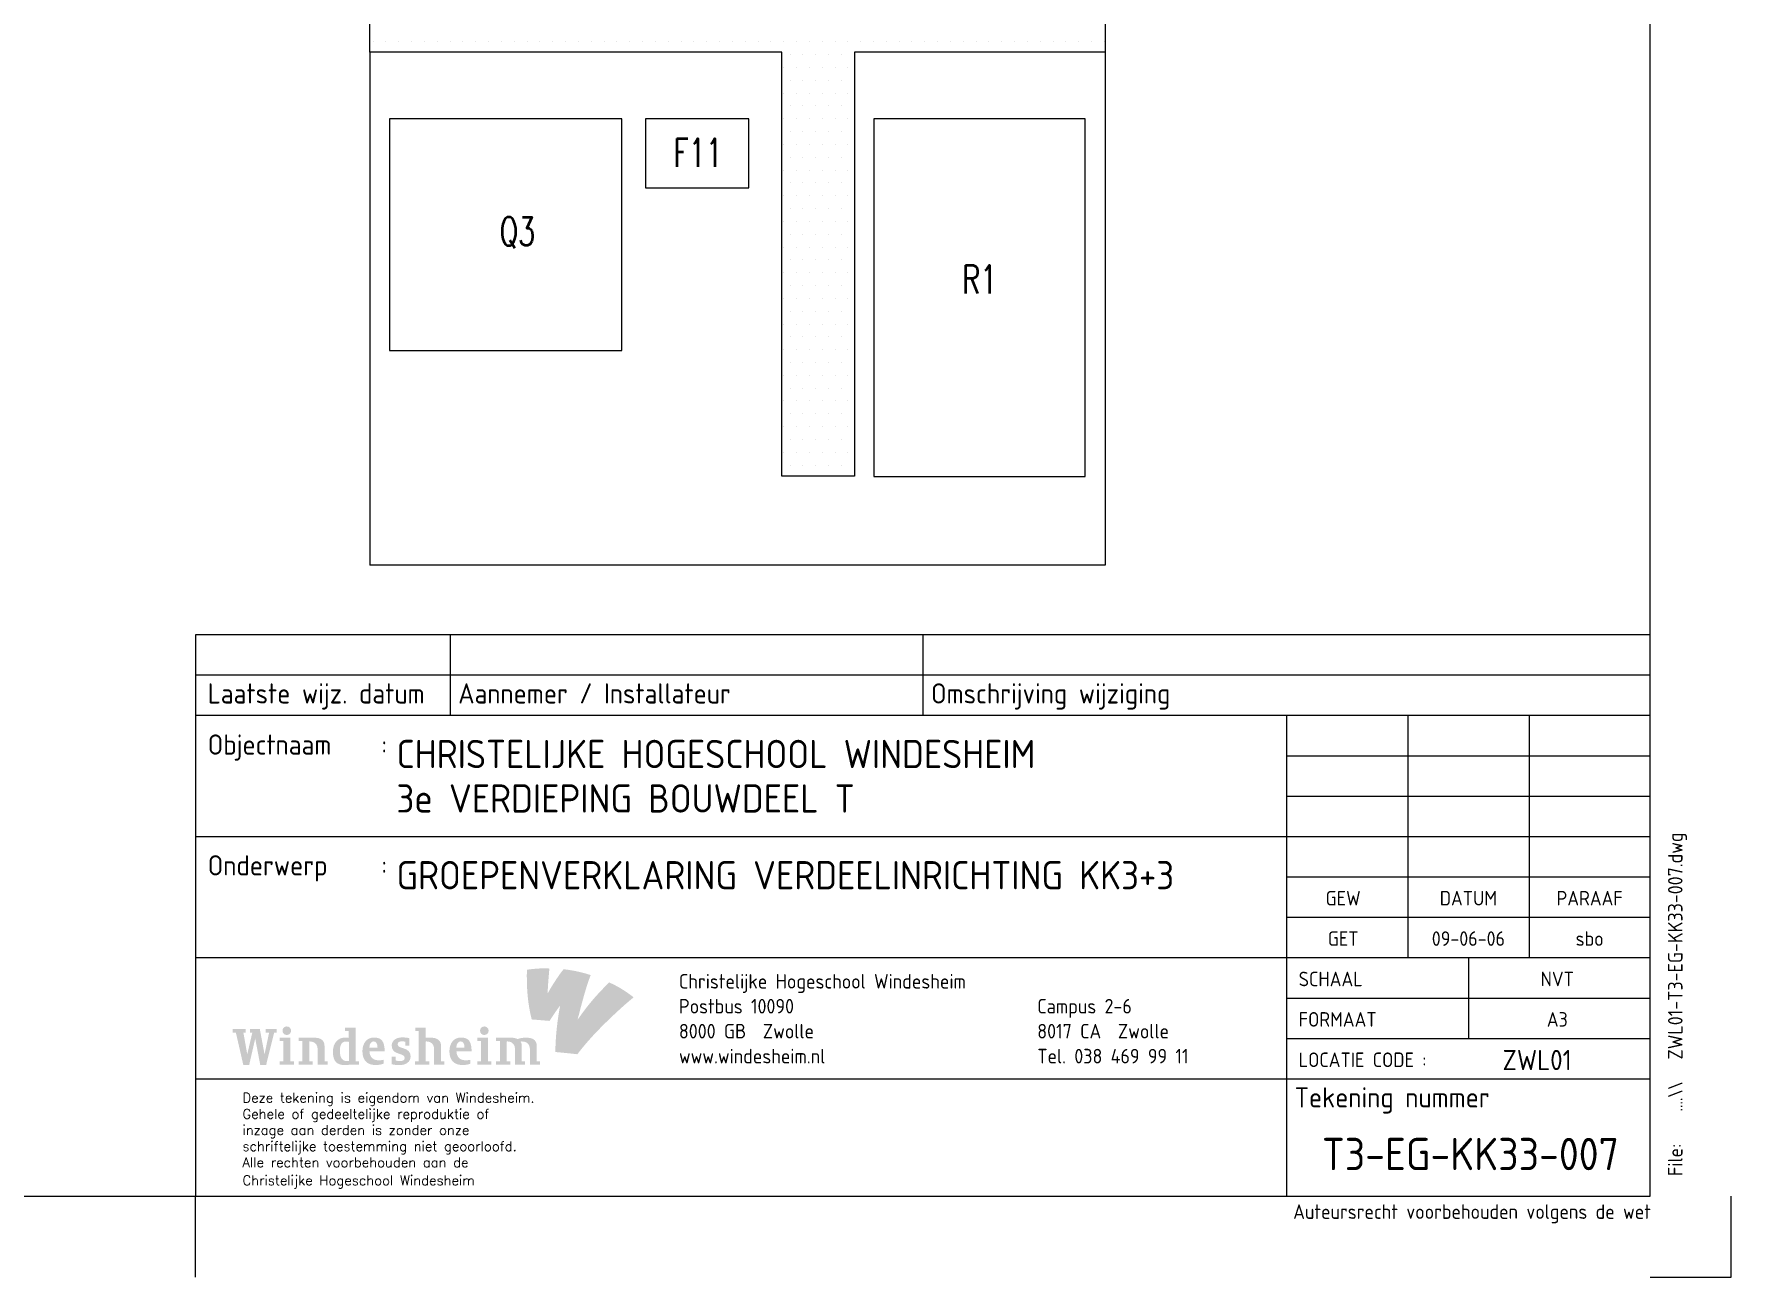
# Model space of a CAD drawing. Header units: millimetres. Extents: x 0 to 420, y 0 to 297.
# Drawn here: x 210 to 420, y 0 to 153.9 of the extents above; entities that cross this region are included whole.
import ezdxf
from ezdxf.enums import TextEntityAlignment as Align

# ---------------------------------------------------------------- set-up
doc = ezdxf.new("R2010")
doc.units = ezdxf.units.MM
doc.layers.get('0').update_dxf_attribs({"linetype": 'CONTINUOUS'})
for name, color, linetype in [('00att018', 1, 'CONTINUOUS'), ('00att025', 2, 'CONTINUOUS'), ('00att035', 3, 'CONTINUOUS'), ('00att050', 4, 'CONTINUOUS'), ('00kad018', 1, 'CONTINUOUS'), ('00kad025', 2, 'CONTINUOUS'), ('00kad070', 5, 'CONTINUOUS'), ('BL$2----_KADER', 7, 'CONTINUOUS'), ('BL$4----_STEMPEL', 7, 'CONTINUOUS'), ('D25', 1, 'CONTINUOUS'), ('D35', 2, 'CONTINUOUS'), ('LAAG_1', 160, 'CONTINUOUS'), ('TEKST-D35', 2, 'CONTINUOUS')]:
    doc.layers.add(name, color=color, linetype=linetype)
doc.styles.add('EDU', font='ROMANS.SHX', dxfattribs={"height": 2.5})
doc.styles.add('ISO', font='isocp.shx')
doc.styles.add('ROMANS', font='romans', dxfattribs={"height": 2})

# ---------------------------------------------------------------- blocks, each defined once
blk = doc.blocks.new('a3-windesheim-hor')
at = {"layer": '00kad018', "color": 1}
for p, q in [((230, 0), (230, 10)), ((420, 0), (420, 10)), ((410, 0), (420, 0))]:
    blk.add_line(p, q, dxfattribs=at)
at = {"layer": '00kad070', "color": 5}
for p, q in [((410, 10), (410, 287)), ((20, 10), (410, 10))]:
    blk.add_line(p, q, dxfattribs=at)
at = {"layer": '00att018', "color": 1, "style": 'ISO'}
blk.add_text('Auteursrecht voorbehouden volgens de wet', height=1.8, dxfattribs=at).set_placement((410.08, 7.2), align=Align.RIGHT)
blk = doc.blocks.new('AI9-BLK4')
at = {"layer": 'LAAG_1'}
h = blk.add_hatch(color=40, dxfattribs=at)
edge = h.paths.add_edge_path()
edge.add_spline(control_points=[(7.13, 7.18), (4.76, 4.71), (2.6, 2.64), (-0.67, -2.09), (0, 0.48), (1.33, 5.88), (2.58, 8.98), (0.66, 9.66), (-2.22, 10.26), (-4.13, 10.42), (-5.47, 8.84), (-7.52, 5.49), (-8.07, 4.43), (-8, 6.89), (-7.74, 9.27), (-7.64, 10.61), (-9.57, 10.7), (-11, 10.61), (-13.21, 10.31), (-13.29, 6), (-13.05, 2.03), (-12.01, -2), (-10.76, -2.09), (-7.6, -2.36), (-7.6, -2.36), (-7.12, -1.66), (-6.13, -0.03), (-4.98, 1.41), (-5.44, -0.9), (-5.87, -4.06), (-6.06, -7.16), (-6.12, -8.14), (-6.15, -9.12), (-6.16, -10.06), (-4.67, -10.18), (-0.96, -10.58), (-0.72, -10.61), (-0.72, -10.61), (-0.71, -10.6), (-0.71, -10.6), (-0.7, -10.59), (-0.7, -10.58), (-0.69, -10.58), (0.69, -8.77), (2.26, -6.96), (3.63, -5.5), (4.7, -4.37), (5.74, -3.33), (6.72, -2.37), (9.27, 0.11), (11.5, 2.08), (13.21, 3.49), (11.03, 5.13), (9.48, 6.13), (7.13, 7.18)], knot_values=[0, 0, 0, 0, 1, 1, 1, 2, 2, 2, 3, 3, 3, 4, 4, 4, 5, 5, 5, 6, 6, 6, 7, 7, 7, 8, 8, 8, 9, 9, 9, 10, 10, 10, 11, 11, 11, 12, 12, 12, 13, 13, 13, 14, 14, 14, 15, 15, 15, 16, 16, 16, 17, 17, 17, 18, 18, 18, 18], degree=3, periodic=0)
h = blk.add_hatch(color=154, dxfattribs=at)
edge = h.paths.add_edge_path()
edge.add_spline(control_points=[(-0.71, -10.6), (-0.71, -10.6), (-0.71, -10.6), (-0.71, -10.6), (-0.74, -10.63), (-0.72, -10.62), (-0.71, -10.6)], knot_values=[0, 0, 0, 0, 1, 1, 1, 2, 2, 2, 2], degree=3, periodic=0)
h = blk.add_hatch(color=154, dxfattribs=at)
edge = h.paths.add_edge_path()
edge.add_spline(control_points=[(-0.71, -10.6), (-0.71, -10.6), (-0.7, -10.6), (-0.7, -10.6), (-0.67, -10.57), (-0.69, -10.59), (-0.71, -10.6)], knot_values=[0, 0, 0, 0, 1, 1, 1, 2, 2, 2, 2], degree=3, periodic=0)
blk = doc.blocks.new('AI9-BLK3')
at = {"layer": 'LAAG_1'}
h = blk.add_hatch(color=154, dxfattribs=at)
edge = h.paths.add_edge_path()
edge.add_spline(control_points=[(-26.42, -4.7), (-26.42, -4.7), (-26.42, -3.87), (-26.42, -3.87), (-26.42, -3.87), (-25.47, -3.87), (-25.47, -3.87), (-25.47, -3.87), (-25.47, 1.17), (-25.47, 1.17), (-25.47, 1.17), (-26.42, 1.17), (-26.42, 1.17), (-26.42, 1.17), (-26.42, 1.99), (-26.42, 1.99), (-26.42, 1.99), (-23.75, 1.99), (-23.75, 1.99), (-23.75, 1.99), (-23.75, -3.87), (-23.75, -3.87), (-23.75, -3.87), (-22.88, -3.87), (-22.88, -3.87), (-22.88, -3.87), (-22.88, -4.7), (-22.88, -4.7), (-22.88, -4.7), (-26.42, -4.7), (-26.42, -4.7)], knot_values=[0, 0, 0, 0, 1, 1, 1, 2, 2, 2, 3, 3, 3, 4, 4, 4, 5, 5, 5, 6, 6, 6, 7, 7, 7, 8, 8, 8, 9, 9, 9, 10, 10, 10, 10], degree=3, periodic=0)
edge = h.paths.add_edge_path()
edge.add_spline(control_points=[(-24.66, 2.67), (-25.25, 2.67), (-25.71, 3.15), (-25.71, 3.74), (-25.71, 4.33), (-25.25, 4.79), (-24.66, 4.79), (-24.07, 4.79), (-23.58, 4.33), (-23.58, 3.74), (-23.58, 3.15), (-24.07, 2.67), (-24.66, 2.67)], knot_values=[0, 0, 0, 0, 1, 1, 1, 2, 2, 2, 3, 3, 3, 4, 4, 4, 4], degree=3, periodic=0)
h = blk.add_hatch(color=154, dxfattribs=at)
edge = h.paths.add_edge_path(flags=16)
edge.add_spline(control_points=[(-6.76, -4.7), (-6.76, -4.7), (-6.76, -3.87), (-6.76, -3.87), (-6.76, -3.87), (-7.62, -3.87), (-7.62, -3.87), (-7.62, -3.87), (-7.62, 4.46), (-7.62, 4.46), (-7.62, 4.46), (-10.2, 4.46), (-10.2, 4.46), (-10.2, 4.46), (-10.2, 3.64), (-10.2, 3.64), (-10.2, 3.64), (-9.32, 3.64), (-9.32, 3.64), (-9.32, 3.64), (-9.32, 1.95), (-9.32, 1.95), (-9.59, 2), (-9.79, 2.04), (-10.19, 2.04), (-11.95, 2.04), (-13.23, 0.68), (-13.23, -1.45), (-13.23, -3.83), (-12.29, -4.77), (-10.28, -4.77), (-9.86, -4.77), (-9.32, -4.7), (-9.12, -4.7), (-9.12, -4.7), (-6.76, -4.7), (-6.76, -4.7)], knot_values=[0, 0, 0, 0, 1, 1, 1, 2, 2, 2, 3, 3, 3, 4, 4, 4, 5, 5, 5, 6, 6, 6, 7, 7, 7, 8, 8, 8, 9, 9, 9, 10, 10, 10, 11, 11, 11, 12, 12, 12, 12], degree=3, periodic=0)
edge = h.paths.add_edge_path()
edge.add_spline(control_points=[(-9.28, -3.73), (-9.49, -3.76), (-9.62, -3.78), (-9.79, -3.78), (-10.77, -3.78), (-11.52, -3.12), (-11.52, -1.21), (-11.52, 0.4), (-10.88, 1.06), (-10, 1.06), (-9.71, 1.06), (-9.48, 1.02), (-9.28, 0.97), (-9.28, 0.97), (-9.28, -3.73), (-9.28, -3.73)], knot_values=[0, 0, 0, 0, 1, 1, 1, 2, 2, 2, 3, 3, 3, 4, 4, 4, 5, 5, 5, 5], degree=3, periodic=0)
h = blk.add_hatch(color=154, dxfattribs=at)
edge = h.paths.add_edge_path()
edge.add_spline(control_points=[(11.81, -4.7), (11.81, -4.7), (11.81, -1.02), (11.81, -1.02), (11.81, -0.32), (11.67, 0.19), (11.34, 0.52), (10.95, 0.91), (10.48, 1.07), (9.97, 1.07), (9.88, 1.07), (9.79, 1.06), (9.75, 1.06), (9.75, 1.06), (9.75, -3.87), (9.75, -3.87), (9.75, -3.87), (10.59, -3.87), (10.59, -3.87), (10.59, -3.87), (10.59, -4.7), (10.59, -4.7), (10.59, -4.7), (7.11, -4.7), (7.11, -4.7), (7.11, -4.7), (7.11, -3.87), (7.11, -3.87), (7.11, -3.87), (8.03, -3.87), (8.03, -3.87), (8.03, -3.87), (8.03, 3.64), (8.03, 3.64), (8.03, 3.64), (7.16, 3.64), (7.16, 3.64), (7.16, 3.64), (7.16, 4.46), (7.16, 4.46), (7.16, 4.46), (9.75, 4.46), (9.75, 4.46), (9.75, 4.46), (9.75, 1.99), (9.75, 1.99), (9.93, 2), (10.23, 2.03), (10.54, 2.03), (11.88, 2.03), (12.52, 1.84), (12.96, 1.4), (13.39, 0.97), (13.53, 0.51), (13.53, -0.15), (13.53, -0.15), (13.53, -3.87), (13.53, -3.87), (13.53, -3.87), (14.34, -3.87), (14.34, -3.87), (14.34, -3.87), (14.34, -4.7), (14.34, -4.7), (14.34, -4.7), (11.81, -4.7), (11.81, -4.7)], knot_values=[0, 0, 0, 0, 1, 1, 1, 2, 2, 2, 3, 3, 3, 4, 4, 4, 5, 5, 5, 6, 6, 6, 7, 7, 7, 8, 8, 8, 9, 9, 9, 10, 10, 10, 11, 11, 11, 12, 12, 12, 13, 13, 13, 14, 14, 14, 15, 15, 15, 16, 16, 16, 17, 17, 17, 18, 18, 18, 19, 19, 19, 20, 20, 20, 21, 21, 21, 22, 22, 22, 22], degree=3, periodic=0)
h = blk.add_hatch(color=154, dxfattribs=at)
edge = h.paths.add_edge_path()
edge.add_spline(control_points=[(22.47, -4.7), (22.47, -4.7), (22.47, -3.87), (22.47, -3.87), (22.47, -3.87), (23.42, -3.87), (23.42, -3.87), (23.42, -3.87), (23.42, 1.17), (23.42, 1.17), (23.42, 1.17), (22.47, 1.17), (22.47, 1.17), (22.47, 1.17), (22.47, 1.99), (22.47, 1.99), (22.47, 1.99), (25.13, 1.99), (25.13, 1.99), (25.13, 1.99), (25.13, -3.87), (25.13, -3.87), (25.13, -3.87), (26, -3.87), (26, -3.87), (26, -3.87), (26, -4.7), (26, -4.7), (26, -4.7), (22.47, -4.7), (22.47, -4.7)], knot_values=[0, 0, 0, 0, 1, 1, 1, 2, 2, 2, 3, 3, 3, 4, 4, 4, 5, 5, 5, 6, 6, 6, 7, 7, 7, 8, 8, 8, 9, 9, 9, 10, 10, 10, 10], degree=3, periodic=0)
edge = h.paths.add_edge_path()
edge.add_spline(control_points=[(24.23, 2.67), (23.64, 2.67), (23.18, 3.15), (23.18, 3.74), (23.18, 4.33), (23.64, 4.79), (24.23, 4.79), (24.82, 4.79), (25.31, 4.33), (25.31, 3.74), (25.31, 3.15), (24.82, 2.67), (24.23, 2.67)], knot_values=[0, 0, 0, 0, 1, 1, 1, 2, 2, 2, 3, 3, 3, 4, 4, 4, 4], degree=3, periodic=0)
h = blk.add_hatch(color=154, dxfattribs=at)
edge = h.paths.add_edge_path()
edge.add_spline(control_points=[(-27.78, 3.24), (-27.78, 3.24), (-29.75, -4.72), (-29.75, -4.72), (-29.75, -4.72), (-31.22, -4.72), (-31.22, -4.72), (-31.22, -4.72), (-32.46, 1.79), (-32.46, 1.79), (-32.46, 1.79), (-33.95, -4.72), (-33.95, -4.72), (-33.95, -4.72), (-35.41, -4.72), (-35.41, -4.72), (-35.41, -4.72), (-37.24, 3.24), (-37.24, 3.24), (-37.24, 3.24), (-38.03, 3.24), (-38.03, 3.24), (-38.03, 3.24), (-38.03, 4.16), (-38.03, 4.16), (-38.03, 4.16), (-34.81, 4.16), (-34.81, 4.16), (-34.81, 4.16), (-34.81, 3.24), (-34.81, 3.24), (-34.81, 3.24), (-35.38, 3.24), (-35.38, 3.24), (-35.38, 3.24), (-34.43, -2.11), (-34.43, -2.11), (-34.43, -2.11), (-33.18, 3.26), (-33.18, 3.26), (-33.18, 3.26), (-33.73, 3.26), (-33.73, 3.26), (-33.73, 3.26), (-33.73, 4.16), (-33.73, 4.16), (-33.73, 4.16), (-31.32, 4.16), (-31.32, 4.16), (-31.32, 4.16), (-30.15, -2.11), (-30.15, -2.11), (-30.15, -2.11), (-29.03, 3.24), (-29.03, 3.24), (-29.03, 3.24), (-29.84, 3.24), (-29.84, 3.24), (-29.84, 3.24), (-29.84, 4.16), (-29.84, 4.16), (-29.84, 4.16), (-27.18, 4.16), (-27.18, 4.16), (-27.18, 4.16), (-27.18, 3.24), (-27.18, 3.24), (-27.18, 3.24), (-27.78, 3.24), (-27.78, 3.24)], knot_values=[0, 0, 0, 0, 1, 1, 1, 2, 2, 2, 3, 3, 3, 4, 4, 4, 5, 5, 5, 6, 6, 6, 7, 7, 7, 8, 8, 8, 9, 9, 9, 10, 10, 10, 11, 11, 11, 12, 12, 12, 13, 13, 13, 14, 14, 14, 15, 15, 15, 16, 16, 16, 17, 17, 17, 18, 18, 18, 19, 19, 19, 20, 20, 20, 21, 21, 21, 22, 22, 22, 23, 23, 23, 23], degree=3, periodic=0)
h = blk.add_hatch(color=154, dxfattribs=at)
edge = h.paths.add_edge_path()
edge.add_spline(control_points=[(-17.02, -4.7), (-17.02, -4.7), (-17.02, -0.94), (-17.02, -0.94), (-17.02, -0.3), (-17.19, 0.21), (-17.5, 0.52), (-17.87, 0.9), (-18.34, 1.07), (-18.89, 1.07), (-18.95, 1.07), (-19.03, 1.07), (-19.09, 1.06), (-19.09, 1.06), (-19.09, -3.87), (-19.09, -3.87), (-19.09, -3.87), (-18.24, -3.87), (-18.24, -3.87), (-18.24, -3.87), (-18.24, -4.7), (-18.24, -4.7), (-18.24, -4.7), (-21.72, -4.7), (-21.72, -4.7), (-21.72, -4.7), (-21.72, -3.87), (-21.72, -3.87), (-21.72, -3.87), (-20.8, -3.87), (-20.8, -3.87), (-20.8, -3.87), (-20.8, 1.17), (-20.8, 1.17), (-20.8, 1.17), (-21.72, 1.17), (-21.72, 1.17), (-21.72, 1.17), (-21.72, 1.99), (-21.72, 1.99), (-21.72, 1.99), (-19.44, 1.99), (-19.44, 1.99), (-19.15, 1.99), (-18.89, 2.03), (-18.56, 2.03), (-16.96, 2.03), (-16.32, 1.86), (-15.88, 1.41), (-15.46, 1), (-15.3, 0.57), (-15.3, -0.15), (-15.3, -0.15), (-15.3, -3.87), (-15.3, -3.87), (-15.3, -3.87), (-14.5, -3.87), (-14.5, -3.87), (-14.5, -3.87), (-14.5, -4.7), (-14.5, -4.7), (-14.5, -4.7), (-17.02, -4.7), (-17.02, -4.7)], knot_values=[0, 0, 0, 0, 1, 1, 1, 2, 2, 2, 3, 3, 3, 4, 4, 4, 5, 5, 5, 6, 6, 6, 7, 7, 7, 8, 8, 8, 9, 9, 9, 10, 10, 10, 11, 11, 11, 12, 12, 12, 13, 13, 13, 14, 14, 14, 15, 15, 15, 16, 16, 16, 17, 17, 17, 18, 18, 18, 19, 19, 19, 20, 20, 20, 21, 21, 21, 21], degree=3, periodic=0)
h = blk.add_hatch(color=154, dxfattribs=at)
edge = h.paths.add_edge_path(flags=16)
edge.add_spline(control_points=[(-0.43, -1.4), (-0.43, 1.03), (-1.16, 2.05), (-3.05, 2.05), (-4.8, 2.05), (-5.93, 0.7), (-5.93, -1.35), (-5.93, -3.59), (-4.75, -4.76), (-2.66, -4.76), (-1.92, -4.76), (-1.25, -4.65), (-0.71, -4.43), (-0.71, -4.43), (-0.71, -3.47), (-0.71, -3.47), (-1.15, -3.57), (-1.59, -3.59), (-2.01, -3.59), (-3.43, -3.59), (-4.18, -2.54), (-4.18, -1.4), (-4.18, -1.4), (-0.43, -1.4), (-0.43, -1.4)], knot_values=[0, 0, 0, 0, 1, 1, 1, 2, 2, 2, 3, 3, 3, 4, 4, 4, 5, 5, 5, 6, 6, 6, 7, 7, 7, 8, 8, 8, 8], degree=3, periodic=0)
edge = h.paths.add_edge_path()
edge.add_spline(control_points=[(-2.19, -0.48), (-2.19, -0.48), (-4.21, -0.48), (-4.21, -0.48), (-4.21, 0.48), (-3.76, 1.08), (-3.17, 1.08), (-2.58, 1.08), (-2.19, 0.63), (-2.19, -0.48)], knot_values=[0, 0, 0, 0, 1, 1, 1, 2, 2, 2, 3, 3, 3, 3], degree=3, periodic=0)
h = blk.add_hatch(color=154, dxfattribs=at)
edge = h.paths.add_edge_path()
edge.add_spline(control_points=[(3.18, -4.79), (2.42, -4.79), (1.53, -4.63), (1.31, -4.55), (1.31, -4.55), (1.31, -2.67), (1.31, -2.67), (1.31, -2.67), (2.34, -2.67), (2.34, -2.67), (2.34, -2.67), (2.34, -3.62), (2.34, -3.62), (2.58, -3.7), (2.94, -3.79), (3.32, -3.79), (4.14, -3.79), (4.53, -3.52), (4.53, -3.03), (4.53, -2.53), (4.09, -2.3), (3.53, -2.1), (3.53, -2.1), (2.71, -1.81), (2.71, -1.81), (1.84, -1.5), (1.32, -0.99), (1.32, 0.08), (1.32, 1.19), (2.31, 2.08), (3.93, 2.08), (4.57, 2.08), (5.29, 2), (5.66, 1.88), (5.66, 1.88), (5.66, 0.04), (5.66, 0.04), (5.66, 0.04), (4.69, 0.04), (4.69, 0.04), (4.69, 0.04), (4.69, 1), (4.69, 1), (4.43, 1.07), (4.17, 1.11), (3.89, 1.11), (3.16, 1.11), (2.8, 0.83), (2.8, 0.37), (2.8, -0.04), (3.05, -0.24), (3.64, -0.43), (3.64, -0.43), (4.44, -0.7), (4.44, -0.7), (5.37, -1.01), (6, -1.57), (6, -2.6), (6, -4), (4.84, -4.79), (3.18, -4.79)], knot_values=[0, 0, 0, 0, 1, 1, 1, 2, 2, 2, 3, 3, 3, 4, 4, 4, 5, 5, 5, 6, 6, 6, 7, 7, 7, 8, 8, 8, 9, 9, 9, 10, 10, 10, 11, 11, 11, 12, 12, 12, 13, 13, 13, 14, 14, 14, 15, 15, 15, 16, 16, 16, 17, 17, 17, 18, 18, 18, 19, 19, 19, 20, 20, 20, 20], degree=3, periodic=0)
h = blk.add_hatch(color=154, dxfattribs=at)
edge = h.paths.add_edge_path(flags=16)
edge.add_spline(control_points=[(21.09, -1.4), (21.09, 1.03), (20.36, 2.05), (18.47, 2.05), (16.72, 2.05), (15.6, 0.7), (15.6, -1.35), (15.6, -3.59), (16.77, -4.76), (18.87, -4.76), (19.6, -4.76), (20.27, -4.65), (20.81, -4.43), (20.81, -4.43), (20.81, -3.47), (20.81, -3.47), (20.37, -3.57), (19.93, -3.59), (19.52, -3.59), (18.09, -3.59), (17.35, -2.54), (17.35, -1.4), (17.35, -1.4), (21.09, -1.4), (21.09, -1.4)], knot_values=[0, 0, 0, 0, 1, 1, 1, 2, 2, 2, 3, 3, 3, 4, 4, 4, 5, 5, 5, 6, 6, 6, 7, 7, 7, 8, 8, 8, 8], degree=3, periodic=0)
edge = h.paths.add_edge_path()
edge.add_spline(control_points=[(19.33, -0.48), (19.33, -0.48), (17.31, -0.48), (17.31, -0.48), (17.31, 0.48), (17.76, 1.08), (18.35, 1.08), (18.94, 1.08), (19.33, 0.63), (19.33, -0.48)], knot_values=[0, 0, 0, 0, 1, 1, 1, 2, 2, 2, 3, 3, 3, 3], degree=3, periodic=0)
h = blk.add_hatch(color=154, dxfattribs=at)
edge = h.paths.add_edge_path()
edge.add_spline(control_points=[(35.52, -4.7), (35.52, -4.7), (35.52, -0.89), (35.52, -0.89), (35.52, -0.3), (35.34, 0.21), (35.04, 0.52), (34.66, 0.9), (34.24, 1.07), (33.55, 1.07), (33.41, 1.07), (33.28, 1.05), (33.17, 1.03), (33.4, 0.83), (33.52, 0.35), (33.52, -0.07), (33.52, -0.07), (33.52, -3.87), (33.52, -3.87), (33.52, -3.87), (34.3, -3.87), (34.3, -3.87), (34.3, -3.87), (34.3, -4.7), (34.3, -4.7), (34.3, -4.7), (31.82, -4.7), (31.82, -4.7), (31.82, -4.7), (31.82, -0.89), (31.82, -0.89), (31.82, -0.18), (31.64, 0.24), (31.34, 0.53), (30.95, 0.92), (30.5, 1.07), (30.01, 1.07), (29.96, 1.07), (29.9, 1.06), (29.8, 1.06), (29.8, 1.06), (29.8, -3.87), (29.8, -3.87), (29.8, -3.87), (30.64, -3.87), (30.64, -3.87), (30.64, -3.87), (30.64, -4.7), (30.64, -4.7), (30.64, -4.7), (27.17, -4.7), (27.17, -4.7), (27.17, -4.7), (27.17, -3.87), (27.17, -3.87), (27.17, -3.87), (28.09, -3.87), (28.09, -3.87), (28.09, -3.87), (28.09, 1.17), (28.09, 1.17), (28.09, 1.17), (27.17, 1.17), (27.17, 1.17), (27.17, 1.17), (27.17, 1.99), (27.17, 1.99), (27.17, 1.99), (29.58, 1.99), (29.58, 1.99), (29.86, 1.99), (30.2, 2.03), (30.42, 2.03), (31.35, 2.03), (31.94, 1.93), (32.49, 1.67), (32.96, 1.86), (33.67, 2.01), (34.45, 2.01), (35.63, 2.01), (36.25, 1.82), (36.67, 1.4), (37.08, 0.99), (37.23, 0.53), (37.23, -0.08), (37.23, -0.08), (37.23, -3.87), (37.23, -3.87), (37.23, -3.87), (38.03, -3.87), (38.03, -3.87), (38.03, -3.87), (38.03, -4.7), (38.03, -4.7), (38.03, -4.7), (35.52, -4.7), (35.52, -4.7)], knot_values=[0, 0, 0, 0, 1, 1, 1, 2, 2, 2, 3, 3, 3, 4, 4, 4, 5, 5, 5, 6, 6, 6, 7, 7, 7, 8, 8, 8, 9, 9, 9, 10, 10, 10, 11, 11, 11, 12, 12, 12, 13, 13, 13, 14, 14, 14, 15, 15, 15, 16, 16, 16, 17, 17, 17, 18, 18, 18, 19, 19, 19, 20, 20, 20, 21, 21, 21, 22, 22, 22, 23, 23, 23, 24, 24, 24, 25, 25, 25, 26, 26, 26, 27, 27, 27, 28, 28, 28, 29, 29, 29, 30, 30, 30, 31, 31, 31, 32, 32, 32, 32], degree=3, periodic=0)
blk = doc.blocks.new('CHW_ONDERHOEK')
at = {"layer": '00kad025', "color": 2}
for p, q in [((-190, 79.5), (-190, 69.5)), ((-10, 79.5), (-190, 79.5)), ((-158.5, 79.5), (-158.5, 69.5)), ((-100, 79.5), (-100, 69.5)), ((-10, 74.5), (-190, 74.5)), ((-40, 69.5), (-40, 39.5)), ((-25, 69.5), (-25, 39.5)), ((-10, 64.5), (-55, 64.5)), ((-10, 59.5), (-55, 59.5)), ((-10, 54.5), (-55, 54.5)), ((-10, 49.5), (-55, 49.5)), ((-32.5, 39.5), (-32.5, 34.5)), ((-32.5, 34.5), (-32.5, 29.5))]:
    blk.add_line(p, q, dxfattribs=at)
at = {"layer": '00kad070', "color": 5}
for p, q in [((-10, 69.5), (-190, 69.5)), ((-190, 69.5), (-190, 10)), ((-55, 69.5), (-55, 10)), ((-55, 54.5), (-190, 54.5)), ((-10, 44.5), (-55, 44.5)), ((-10, 39.5), (-190, 39.5)), ((-10, 34.5), (-55, 34.5)), ((-10, 29.5), (-55, 29.5)), ((-55, 24.5), (-190, 24.5)), ((-10, 24.5), (-55, 24.5))]:
    blk.add_line(p, q, dxfattribs=at)
at = {"color": 7, "xscale": 0.5, "yscale": 0.5, "zscale": 0.5}
for name, p in [('AI9-BLK4', (-142.4, 32.89)), ('AI9-BLK3', (-166.39, 28.63))]:
    blk.add_blockref(name, p, dxfattribs=at)
at = {"color": 1, "style": 'ISO'}
for s, p in [('Christelijke Hogeschool Windesheim', (-130.19, 35.71)), ('Postbus 10090', (-130.19, 32.63)), ('Campus 2-6', (-85.85, 32.63)), ('8000 GB  Zwolle', (-130.19, 29.54)), ('8017 CA  Zwolle', (-85.85, 29.54)), ('www.windesheim.nl', (-130.19, 26.45)), ('Tel. 038 469 99 11', (-85.85, 26.45))]:
    blk.add_text(s, height=1.8, dxfattribs=at).set_placement(p)
at = {"layer": '00att018', "color": 1, "style": 'ISO'}
for s, p in [('GEW', (-48, 46)), ('DATUM', (-32.5, 46)), ('PARAAF', (-17.5, 46)), ('GET', (-48, 41))]:
    blk.add_text(s, height=1.8, dxfattribs=at).set_placement(p, align=Align.CENTER)
for s, p in [('SCHAAL', (-53.5, 36)), ('FORMAAT', (-53.5, 31))]:
    blk.add_text(s, height=1.8, dxfattribs=at).set_placement(p)
at = {"layer": '00att018', "color": 1, "style": 'ISO', "width": 0.9}
blk.add_text('....\\\\', height=1.8, rotation=90, dxfattribs=at).set_placement((-6, 20.5))
at = {"layer": '00att018', "color": 1, "linetype": 'Continuous', "style": 'EDU'}
for s, p in [('Deze tekening is eigendom van Windesheim.', (-184.2, 21.6)), ('Gehele of gedeeltelijke reproduktie of', (-184.2, 19.6)), ('inzage aan derden is zonder onze', (-184.2, 17.6)), ('schriftelijke toestemming niet geoorloofd.', (-184.2, 15.6)), ('Alle rechten voorbehouden aan de', (-184.2, 13.6)), ('Christelijke Hogeschool Windesheim', (-184.2, 11.38))]:
    blk.add_text(s, height=1.2, dxfattribs=at).set_placement(p)
at = {"layer": '00att018', "color": 1, "style": 'ISO'}
blk.add_text('File:', height=1.8, rotation=90, dxfattribs=at).set_placement((-6, 12.5))
for tag, p in [('WZ_CODED', (-48, 66.07)), ('WZ_DATUMD', (-32.5, 66.07)), ('WZ_WZGOEDD', (-17.5, 66.07)), ('WZ_CODEC', (-48, 61.07)), ('WZ_DATUMC', (-32.5, 61.07)), ('WZ_WZGOEDC', (-17.5, 61.07)), ('WZ_CODEB', (-48, 56.07)), ('WZ_DATUMB', (-32.5, 56.07)), ('WZ_WZGOEDB', (-17.5, 56.07)), ('WZ_CODEA', (-48, 51.07)), ('WZ_DATUMA', (-32.5, 51.07)), ('WZ_WZGOEDA', (-17.5, 51.07)), ('TKDATCREAT', (-32.5, 41)), ('TKINIT', (-17.5, 41)), ('TKSCHAAL', (-21.5, 36)), ('TKFORMAAT', (-21.5, 31))]:
    blk.add_attdef(tag, text='', height=1.8, dxfattribs=at).set_placement(p, align=Align.CENTER)
blk.add_attdef('DWGNAME', (-6, 26.93), '', height=1.8, rotation=90, dxfattribs=at)
at = {"layer": '00att025', "color": 2, "style": 'ISO'}
for s, p in [('Objectnaam', (-188.5, 64.67)), ('Onderwerp', (-188.5, 49.72)), ('Tekening nummer', (-54, 21))]:
    blk.add_text(s, height=2.5, dxfattribs=at).set_placement(p)
at = {"layer": '00att025', "style": 'ISO'}
for p in [(-167.02, 64.67), (-167.02, 49.78)]:
    blk.add_text(':', height=2.5, dxfattribs=at).set_placement(p)
at = {"layer": '00att025', "color": 1, "style": 'ISO'}
blk.add_text('LOCATIE CODE :', height=1.8, dxfattribs=at).set_placement((-53.5, 26))
at = {"layer": '00att025', "color": 2, "style": 'ISO'}
for tag, p in [('WZ_DATUM', (-184, 75.9)), ('WZ_AANNEMER_INSTALATEUR', (-157.5, 75.9)), ('WZ_OMSCHR', (-99, 75.9))]:
    blk.add_attdef(tag, p, '', height=2.5, dxfattribs=at)
at = {"layer": '00att025', "color": 3, "style": 'ISO'}
blk.add_attdef('TKVRIJ2', text='', height=2.5, dxfattribs=at).set_placement((-24, 25.62), align=Align.CENTER)
at = {"layer": '00att035', "color": 3, "style": 'ISO'}
for s, p in [('Laatste wijz. datum', (-188.5, 71)), ('Aannemer / Installateur', (-157.5, 71)), ('Omschrijving wijziging', (-99, 71))]:
    blk.add_text(s, height=2.5, dxfattribs=at).set_placement(p)
for tag, p in [('PROMSCHR', (-165.14, 63)), ('TK1OMSCHR', (-165.14, 57.5)), ('TK2OMSCHR', (-165.14, 48)), ('TKVRIJ1', (-165.14, 42.5))]:
    blk.add_attdef(tag, p, '', height=3.5, dxfattribs=at)
at = {"layer": '00att050', "color": 4, "style": 'ISO'}
blk.add_attdef('TKFASE', text='', height=5, dxfattribs=at).set_placement((-14.5, 82), align=Align.RIGHT)
blk.add_attdef('TKTEKNR', text='', height=5, dxfattribs=at).set_placement((-32.25, 13.23), align=Align.CENTER)
blk = doc.blocks.new('*X12')
at = {"color": 0}
for p, q in [((263.525, 130.175), (263.525, 130.175)), ((265.1125, 130.175), (265.1125, 130.175)), ((266.7, 130.175), (266.7, 130.175)), ((268.2875, 130.175), (268.2875, 130.175)), ((269.875, 130.175), (269.875, 130.175)), ((271.4625, 130.175), (271.4625, 130.175)), ((273.05, 130.175), (273.05, 130.175)), ((274.6375, 130.175), (274.6375, 130.175)), ((276.225, 130.175), (276.225, 130.175)), ((277.8125, 130.175), (277.8125, 130.175)), ((279.4, 130.175), (279.4, 130.175)), ((280.9875, 130.175), (280.9875, 130.175)), ((282.575, 130.175), (282.575, 130.175)), ((284.1625, 130.175), (284.1625, 130.175)), ((285.75, 130.175), (285.75, 130.175)), ((287.3375, 130.175), (287.3375, 130.175)), ((288.925, 130.175), (288.925, 130.175)), ((290.5125, 130.175), (290.5125, 130.175)), ((292.1, 130.175), (292.1, 130.175)), ((293.6875, 130.175), (293.6875, 130.175)), ((295.275, 130.175), (295.275, 130.175)), ((296.8625, 130.175), (296.8625, 130.175)), ((298.45, 130.175), (298.45, 130.175)), ((300.0375, 130.175), (300.0375, 130.175)), ((301.625, 130.175), (301.625, 130.175)), ((303.2125, 130.175), (303.2125, 130.175)), ((304.8, 130.175), (304.8, 130.175)), ((306.3875, 130.175), (306.3875, 130.175)), ((307.975, 130.175), (307.975, 130.175)), ((309.5625, 130.175), (309.5625, 130.175)), ((311.15, 130.175), (311.15, 130.175)), ((312.7375, 130.175), (312.7375, 130.175)), ((314.325, 130.175), (314.325, 130.175)), ((315.11875, 128.5875), (315.11875, 128.5875)), ((315.9125, 130.175), (315.9125, 130.175)), ((316.70625, 128.5875), (316.70625, 128.5875)), ((317.5, 130.175), (317.5, 130.175)), ((318.29375, 128.5875), (318.29375, 128.5875)), ((319.0875, 130.175), (319.0875, 130.175)), ((319.88125, 128.5875), (319.88125, 128.5875)), ((320.675, 130.175), (320.675, 130.175)), ((321.46875, 128.5875), (321.46875, 128.5875)), ((322.2625, 130.175), (322.2625, 130.175)), ((323.05625, 128.5875), (323.05625, 128.5875)), ((323.85, 130.175), (323.85, 130.175)), ((325.4375, 130.175), (325.4375, 130.175)), ((327.025, 130.175), (327.025, 130.175)), ((328.6125, 130.175), (328.6125, 130.175)), ((330.2, 130.175), (330.2, 130.175)), ((331.7875, 130.175), (331.7875, 130.175)), ((333.375, 130.175), (333.375, 130.175)), ((334.9625, 130.175), (334.9625, 130.175)), ((336.55, 130.175), (336.55, 130.175)), ((338.1375, 130.175), (338.1375, 130.175)), ((339.725, 130.175), (339.725, 130.175)), ((341.3125, 130.175), (341.3125, 130.175)), ((342.9, 130.175), (342.9, 130.175)), ((344.4875, 130.175), (344.4875, 130.175)), ((346.075, 130.175), (346.075, 130.175)), ((347.6625, 130.175), (347.6625, 130.175)), ((349.25, 130.175), (349.25, 130.175)), ((350.8375, 130.175), (350.8375, 130.175)), ((352.425, 130.175), (352.425, 130.175)), ((354.0125, 130.175), (354.0125, 130.175)), ((314.325, 127), (314.325, 127)), ((315.9125, 127), (315.9125, 127)), ((317.5, 127), (317.5, 127)), ((319.0875, 127), (319.0875, 127)), ((320.675, 127), (320.675, 127)), ((322.2625, 127), (322.2625, 127)), ((315.11875, 125.4125), (315.11875, 125.4125)), ((316.70625, 125.4125), (316.70625, 125.4125)), ((318.29375, 125.4125), (318.29375, 125.4125)), ((319.88125, 125.4125), (319.88125, 125.4125)), ((321.46875, 125.4125), (321.46875, 125.4125)), ((323.05625, 125.4125), (323.05625, 125.4125)), ((314.325, 123.825), (314.325, 123.825)), ((315.11875, 122.2375), (315.11875, 122.2375)), ((315.9125, 123.825), (315.9125, 123.825)), ((316.70625, 122.2375), (316.70625, 122.2375)), ((317.5, 123.825), (317.5, 123.825)), ((318.29375, 122.2375), (318.29375, 122.2375)), ((319.0875, 123.825), (319.0875, 123.825)), ((319.88125, 122.2375), (319.88125, 122.2375)), ((320.675, 123.825), (320.675, 123.825)), ((321.46875, 122.2375), (321.46875, 122.2375)), ((322.2625, 123.825), (322.2625, 123.825)), ((323.05625, 122.2375), (323.05625, 122.2375)), ((314.325, 120.65), (314.325, 120.65)), ((315.9125, 120.65), (315.9125, 120.65)), ((317.5, 120.65), (317.5, 120.65)), ((319.0875, 120.65), (319.0875, 120.65)), ((320.675, 120.65), (320.675, 120.65)), ((322.2625, 120.65), (322.2625, 120.65)), ((315.11875, 119.0625), (315.11875, 119.0625)), ((316.70625, 119.0625), (316.70625, 119.0625)), ((318.29375, 119.0625), (318.29375, 119.0625)), ((319.88125, 119.0625), (319.88125, 119.0625)), ((321.46875, 119.0625), (321.46875, 119.0625)), ((323.05625, 119.0625), (323.05625, 119.0625)), ((314.325, 117.475), (314.325, 117.475)), ((315.11875, 115.8875), (315.11875, 115.8875)), ((315.9125, 117.475), (315.9125, 117.475)), ((316.70625, 115.8875), (316.70625, 115.8875)), ((317.5, 117.475), (317.5, 117.475)), ((318.29375, 115.8875), (318.29375, 115.8875)), ((319.0875, 117.475), (319.0875, 117.475)), ((319.88125, 115.8875), (319.88125, 115.8875)), ((320.675, 117.475), (320.675, 117.475)), ((321.46875, 115.8875), (321.46875, 115.8875)), ((322.2625, 117.475), (322.2625, 117.475)), ((323.05625, 115.8875), (323.05625, 115.8875)), ((314.325, 114.3), (314.325, 114.3)), ((315.9125, 114.3), (315.9125, 114.3)), ((317.5, 114.3), (317.5, 114.3)), ((319.0875, 114.3), (319.0875, 114.3)), ((320.675, 114.3), (320.675, 114.3)), ((322.2625, 114.3), (322.2625, 114.3)), ((315.11875, 112.7125), (315.11875, 112.7125)), ((316.70625, 112.7125), (316.70625, 112.7125)), ((318.29375, 112.7125), (318.29375, 112.7125)), ((319.88125, 112.7125), (319.88125, 112.7125)), ((321.46875, 112.7125), (321.46875, 112.7125)), ((323.05625, 112.7125), (323.05625, 112.7125)), ((314.325, 111.125), (314.325, 111.125)), ((315.11875, 109.5375), (315.11875, 109.5375)), ((315.9125, 111.125), (315.9125, 111.125)), ((316.70625, 109.5375), (316.70625, 109.5375)), ((317.5, 111.125), (317.5, 111.125)), ((318.29375, 109.5375), (318.29375, 109.5375)), ((319.0875, 111.125), (319.0875, 111.125)), ((319.88125, 109.5375), (319.88125, 109.5375)), ((320.675, 111.125), (320.675, 111.125)), ((321.46875, 109.5375), (321.46875, 109.5375)), ((322.2625, 111.125), (322.2625, 111.125)), ((323.05625, 109.5375), (323.05625, 109.5375)), ((314.325, 107.95), (314.325, 107.95)), ((315.9125, 107.95), (315.9125, 107.95)), ((317.5, 107.95), (317.5, 107.95)), ((319.0875, 107.95), (319.0875, 107.95)), ((320.675, 107.95), (320.675, 107.95)), ((322.2625, 107.95), (322.2625, 107.95)), ((315.11875, 106.3625), (315.11875, 106.3625)), ((316.70625, 106.3625), (316.70625, 106.3625)), ((318.29375, 106.3625), (318.29375, 106.3625)), ((319.88125, 106.3625), (319.88125, 106.3625)), ((321.46875, 106.3625), (321.46875, 106.3625)), ((323.05625, 106.3625), (323.05625, 106.3625)), ((314.325, 104.775), (314.325, 104.775)), ((315.11875, 103.1875), (315.11875, 103.1875)), ((315.9125, 104.775), (315.9125, 104.775)), ((316.70625, 103.1875), (316.70625, 103.1875)), ((317.5, 104.775), (317.5, 104.775)), ((318.29375, 103.1875), (318.29375, 103.1875)), ((319.0875, 104.775), (319.0875, 104.775)), ((319.88125, 103.1875), (319.88125, 103.1875)), ((320.675, 104.775), (320.675, 104.775)), ((321.46875, 103.1875), (321.46875, 103.1875)), ((322.2625, 104.775), (322.2625, 104.775)), ((323.05625, 103.1875), (323.05625, 103.1875)), ((314.325, 101.6), (314.325, 101.6)), ((315.9125, 101.6), (315.9125, 101.6)), ((317.5, 101.6), (317.5, 101.6)), ((319.0875, 101.6), (319.0875, 101.6)), ((320.675, 101.6), (320.675, 101.6)), ((322.2625, 101.6), (322.2625, 101.6)), ((315.11875, 100.0125), (315.11875, 100.0125)), ((316.70625, 100.0125), (316.70625, 100.0125)), ((318.29375, 100.0125), (318.29375, 100.0125)), ((319.88125, 100.0125), (319.88125, 100.0125)), ((321.46875, 100.0125), (321.46875, 100.0125)), ((323.05625, 100.0125), (323.05625, 100.0125)), ((314.325, 98.425), (314.325, 98.425)), ((315.11875, 96.8375), (315.11875, 96.8375)), ((315.9125, 98.425), (315.9125, 98.425)), ((316.70625, 96.8375), (316.70625, 96.8375)), ((317.5, 98.425), (317.5, 98.425)), ((318.29375, 96.8375), (318.29375, 96.8375)), ((319.0875, 98.425), (319.0875, 98.425)), ((319.88125, 96.8375), (319.88125, 96.8375)), ((320.675, 98.425), (320.675, 98.425)), ((321.46875, 96.8375), (321.46875, 96.8375)), ((322.2625, 98.425), (322.2625, 98.425)), ((323.05625, 96.8375), (323.05625, 96.8375)), ((314.325, 95.25), (314.325, 95.25)), ((315.9125, 95.25), (315.9125, 95.25)), ((317.5, 95.25), (317.5, 95.25)), ((319.0875, 95.25), (319.0875, 95.25)), ((320.675, 95.25), (320.675, 95.25)), ((322.2625, 95.25), (322.2625, 95.25)), ((315.11875, 93.6625), (315.11875, 93.6625)), ((316.70625, 93.6625), (316.70625, 93.6625)), ((318.29375, 93.6625), (318.29375, 93.6625)), ((319.88125, 93.6625), (319.88125, 93.6625)), ((321.46875, 93.6625), (321.46875, 93.6625)), ((323.05625, 93.6625), (323.05625, 93.6625)), ((314.325, 92.075), (314.325, 92.075)), ((315.11875, 90.4875), (315.11875, 90.4875)), ((315.9125, 92.075), (315.9125, 92.075)), ((316.70625, 90.4875), (316.70625, 90.4875)), ((317.5, 92.075), (317.5, 92.075)), ((318.29375, 90.4875), (318.29375, 90.4875)), ((319.0875, 92.075), (319.0875, 92.075)), ((319.88125, 90.4875), (319.88125, 90.4875)), ((320.675, 92.075), (320.675, 92.075)), ((321.46875, 90.4875), (321.46875, 90.4875)), ((322.2625, 92.075), (322.2625, 92.075)), ((323.05625, 90.4875), (323.05625, 90.4875)), ((314.325, 88.9), (314.325, 88.9)), ((315.9125, 88.9), (315.9125, 88.9)), ((317.5, 88.9), (317.5, 88.9)), ((319.0875, 88.9), (319.0875, 88.9)), ((320.675, 88.9), (320.675, 88.9)), ((322.2625, 88.9), (322.2625, 88.9)), ((315.11875, 87.3125), (315.11875, 87.3125)), ((316.70625, 87.3125), (316.70625, 87.3125)), ((318.29375, 87.3125), (318.29375, 87.3125)), ((319.88125, 87.3125), (319.88125, 87.3125)), ((321.46875, 87.3125), (321.46875, 87.3125)), ((323.05625, 87.3125), (323.05625, 87.3125)), ((314.325, 85.725), (314.325, 85.725)), ((315.11875, 84.1375), (315.11875, 84.1375)), ((315.9125, 85.725), (315.9125, 85.725)), ((316.70625, 84.1375), (316.70625, 84.1375)), ((317.5, 85.725), (317.5, 85.725)), ((318.29375, 84.1375), (318.29375, 84.1375)), ((319.0875, 85.725), (319.0875, 85.725)), ((319.88125, 84.1375), (319.88125, 84.1375)), ((320.675, 85.725), (320.675, 85.725)), ((321.46875, 84.1375), (321.46875, 84.1375)), ((322.2625, 85.725), (322.2625, 85.725)), ((323.05625, 84.1375), (323.05625, 84.1375)), ((314.325, 82.55), (314.325, 82.55)), ((315.9125, 82.55), (315.9125, 82.55)), ((317.5, 82.55), (317.5, 82.55)), ((319.0875, 82.55), (319.0875, 82.55)), ((320.675, 82.55), (320.675, 82.55)), ((322.2625, 82.55), (322.2625, 82.55)), ((315.11875, 80.9625), (315.11875, 80.9625)), ((316.70625, 80.9625), (316.70625, 80.9625)), ((318.29375, 80.9625), (318.29375, 80.9625)), ((319.88125, 80.9625), (319.88125, 80.9625)), ((321.46875, 80.9625), (321.46875, 80.9625)), ((323.05625, 80.9625), (323.05625, 80.9625)), ((314.325, 79.375), (314.325, 79.375)), ((315.11875, 77.7875), (315.11875, 77.7875)), ((315.9125, 79.375), (315.9125, 79.375)), ((316.70625, 77.7875), (316.70625, 77.7875)), ((317.5, 79.375), (317.5, 79.375)), ((318.29375, 77.7875), (318.29375, 77.7875)), ((319.0875, 79.375), (319.0875, 79.375)), ((319.88125, 77.7875), (319.88125, 77.7875)), ((320.675, 79.375), (320.675, 79.375)), ((321.46875, 77.7875), (321.46875, 77.7875)), ((322.2625, 79.375), (322.2625, 79.375)), ((323.05625, 77.7875), (323.05625, 77.7875))]:
    blk.add_line(p, q, dxfattribs=at)

msp = doc.modelspace()

# ---------------------------------------------------------------- linework, layer by layer
at = {"layer": 'D25'}
msp.add_lwpolyline([(298.46, 143.39), (285.67, 143.39), (285.67, 134.83), (298.46, 134.83)], close=True, dxfattribs=at)
at = {"layer": 'D35', "color": 1, "linetype": 'Continuous'}
for p, q in [((251.55, 151.64), (251.55, 88.14)), ((342.55, 151.64), (342.55, 88.14)), ((342.55, 88.14), (251.55, 88.14))]:
    msp.add_line(p, q, dxfattribs=at)
at = {"layer": 'D35', "color": 2, "linetype": 'Continuous'}
msp.add_lwpolyline([(251.55, 279.14), (256.05, 279.14), (256.05, 260.14), (302.54, 260.14), (302.54, 268.14), (311.54, 268.14), (311.54, 156.14), (342.55, 156.14), (342.55, 151.64), (311.54, 151.64), (311.54, 99.14), (302.54, 99.14), (302.54, 151.64), (251.55, 151.64), (251.55, 158.64), (251.55, 196.64), (251.55, 201.14), (302.54, 201.14), (302.54, 237.64), (251.55, 237.64)], close=True, dxfattribs=at)
at = {"layer": 'D35', "color": 1, "linetype": 'Continuous'}
for points in [[(282.76, 143.39), (253.98, 143.39), (253.98, 114.72), (282.76, 114.72)], [(340.08, 143.39), (313.94, 143.39), (313.94, 99.1), (340.08, 99.1)]]:
    msp.add_lwpolyline(points, close=True, dxfattribs=at)

# ---------------------------------------------------------------- block references
at = {"layer": 'BL$2----_KADER'}
msp.add_blockref('a3-windesheim-hor', (0, 0), dxfattribs=at)
at = {"layer": 'BL$4----_STEMPEL'}
ref = msp.add_blockref('CHW_ONDERHOEK', (420, 0), dxfattribs=at)
ref.add_attrib('TKTEKNR', 'T3-EG-KK33-007', dxfattribs={"layer": '00att050', "color": 4, "height": 4, "style": 'ISO'}).set_placement((387.75, 13.23), align=Align.CENTER)
ref.add_attrib('TKDATCREAT', '09-06-06', dxfattribs={"layer": '00att018', "color": 1, "height": 1.8, "style": 'ISO'}).set_placement((387.5, 41), align=Align.CENTER)
ref.add_attrib('TKINIT', 'sbo', dxfattribs={"layer": '00att018', "color": 1, "height": 1.8, "style": 'ISO'}).set_placement((402.5, 41), align=Align.CENTER)
ref.add_attrib('TKSCHAAL', 'NVT', dxfattribs={"layer": '00att018', "color": 1, "height": 1.8, "style": 'ISO'}).set_placement((398.5, 36), align=Align.CENTER)
ref.add_attrib('TKFORMAAT', 'A3', dxfattribs={"layer": '00att018', "color": 1, "height": 1.8, "style": 'ISO'}).set_placement((398.5, 31), align=Align.CENTER)
ref.add_attrib('TKVRIJ2', 'ZWL01', dxfattribs={"layer": '00att025', "color": 3, "height": 2.5, "style": 'ISO'}).set_placement((396, 25.62), align=Align.CENTER)
ref.add_attrib('PROMSCHR', 'CHRISTELIJKE HOGESCHOOL WINDESHEIM', (254.86, 63), dxfattribs={"layer": '00att035', "color": 3, "height": 3.5, "style": 'ISO'})
ref.add_attrib('TK2OMSCHR', 'GROEPENVERKLARING VERDEELINRICHTING KK3+3', (254.86, 48), dxfattribs={"layer": '00att035', "color": 3, "height": 3.5, "style": 'ISO'})
ref.add_attrib('TKFILE', 'ZWL01-T3-EG-KK33-007.dwg', (414, 26.93), dxfattribs={"layer": '00att018', "color": 1, "height": 1.8, "rotation": 90, "style": 'ISO'})
ref.add_attrib('TK1OMSCHR', '3e VERDIEPING BOUWDEEL T', (254.86, 57.5), dxfattribs={"layer": '00att035', "color": 3, "height": 3.5, "style": 'ISO'})
at = {"layer": 'D35', "color": 1, "linetype": 'Continuous'}
msp.add_blockref('*X12', (-11.55, 22.73), dxfattribs=at)

# ---------------------------------------------------------------- texts
at = {"layer": 'TEKST-D35', "style": 'ROMANS', "width": 0.7}
for s, p in [('F11', (292.17, 139.19)), ('Q3', (269.82, 129.27)), ('R1', (327.02, 123.51))]:
    msp.add_text(s, height=3.5, dxfattribs=at).set_placement(p, align=Align.MIDDLE)

doc.saveas('drawing.dxf')
